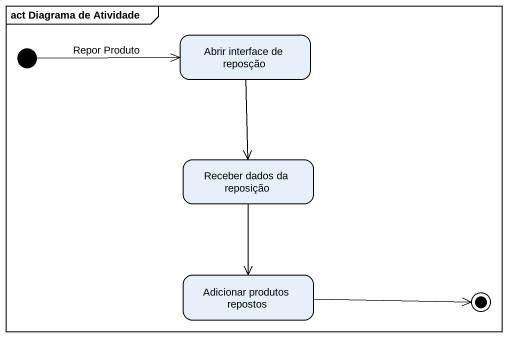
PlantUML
@startuml
mainframe act Diagrama de Atividade
hide empty description
state "Abrir interface de reposção" as Abrir_interface_de_reposção
state "Receber dados da reposição" as Receber_dados_da_reposição
state "Adicionar produtos repostos" as Adicionar_produtos_repostos
[*] -right-> Abrir_interface_de_reposção : Repor Produto
Abrir_interface_de_reposção --> Receber_dados_da_reposição
Receber_dados_da_reposição --> Adicionar_produtos_repostos
Adicionar_produtos_repostos -right-> [*]
@enduml
